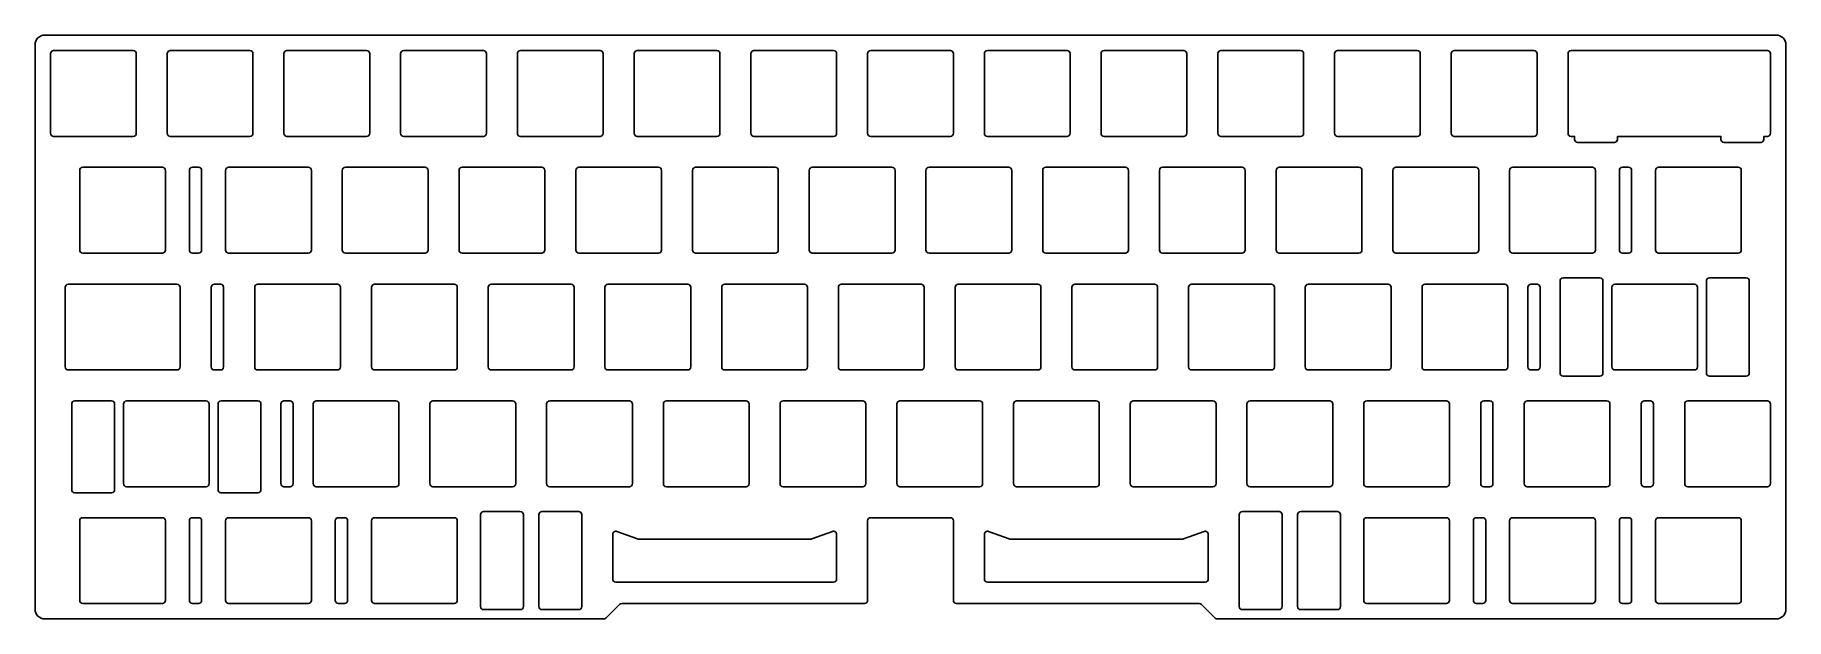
# Model space of a CAD drawing. Header units: millimetres. Extents: x 0 to 286, y 0 to 95.
import ezdxf

# ---------------------------------------------------------------- set-up
doc = ezdxf.new("R2010")
doc.units = ezdxf.units.MM
doc.header["$MEASUREMENT"] = 0

msp = doc.modelspace()

# ---------------------------------------------------------------- linework, layer by layer
for points in [[(192.59, 0.15), (190.36, 2.38, 0.198912), (190.01, 2.52), (150.37, 2.52, -0.414214), (149.88, 3.02), (149.88, 16.02, 0.414214), (149.38, 16.52), (136.38, 16.52, 0.414214), (135.88, 16.02), (135.88, 3.02, -0.414214), (135.38, 2.52), (95.74, 2.52, 0.198912), (95.39, 2.38), (93.16, 0.15, -0.198912), (92.81, 0), (1.6, 0, -0.414214), (0, 1.6), (0, 93.65, -0.414214), (1.6, 95.25), (284.15, 95.25, -0.414214), (285.75, 93.65), (285.75, 1.6, -0.414214), (284.15, 0), (192.94, 0, -0.198912)], [(3.02, 78.72, -0.414214), (2.52, 79.22), (2.52, 92.22, -0.414214), (3.02, 92.72), (16.02, 92.72, -0.414214), (16.52, 92.22), (16.52, 79.22, -0.414214), (16.02, 78.72)], [(35.07, 92.72, -0.414214), (35.57, 92.22), (35.57, 79.22, -0.414214), (35.07, 78.72), (22.07, 78.72, -0.414214), (21.57, 79.22), (21.57, 92.22, -0.414214), (22.07, 92.72)], [(54.12, 92.72, -0.414214), (54.62, 92.22), (54.62, 79.22, -0.414214), (54.12, 78.72), (41.12, 78.72, -0.414214), (40.62, 79.22), (40.62, 92.22, -0.414214), (41.12, 92.72)], [(73.67, 79.22), (73.67, 92.22, 0.414214), (73.17, 92.72), (60.17, 92.72, 0.414214), (59.67, 92.22), (59.67, 79.22, 0.414214), (60.17, 78.72), (73.17, 78.72, 0.414214)], [(78.72, 92.22), (78.72, 79.22, 0.414214), (79.22, 78.72), (92.22, 78.72, 0.414214), (92.72, 79.22), (92.72, 92.22, 0.414214), (92.22, 92.72), (79.22, 92.72, 0.414214)], [(97.78, 92.22, -0.414214), (98.28, 92.72), (111.28, 92.72, -0.414214), (111.78, 92.22), (111.78, 79.22, -0.414214), (111.28, 78.72), (98.28, 78.72, -0.414214), (97.78, 79.22)], [(130.82, 79.22), (130.82, 92.22, 0.414214), (130.32, 92.72), (117.33, 92.72, 0.414214), (116.83, 92.22), (116.83, 79.22, 0.414214), (117.33, 78.72), (130.32, 78.72, 0.414214)], [(149.38, 92.72), (136.38, 92.72, 0.414214), (135.88, 92.22), (135.88, 79.22, 0.414214), (136.38, 78.72), (149.38, 78.72, 0.414214), (149.88, 79.22), (149.88, 92.22, 0.414214)], [(168.92, 79.22, -0.414214), (168.43, 78.72), (155.43, 78.72, -0.414214), (154.93, 79.22), (154.93, 92.22, -0.414214), (155.43, 92.72), (168.43, 92.72, -0.414214), (168.92, 92.22)], [(187.97, 79.22), (187.97, 92.22, 0.414214), (187.47, 92.72), (174.47, 92.72, 0.414214), (173.97, 92.22), (173.97, 79.22, 0.414214), (174.47, 78.72), (187.47, 78.72, 0.414214)], [(193.53, 78.72), (206.53, 78.72, 0.414214), (207.03, 79.22), (207.03, 92.22, 0.414214), (206.53, 92.72), (193.53, 92.72, 0.414214), (193.03, 92.22), (193.03, 79.22, 0.414214)], [(212.07, 92.22, -0.414214), (212.57, 92.72), (225.57, 92.72, -0.414214), (226.07, 92.22), (226.07, 79.22, -0.414214), (225.57, 78.72), (212.57, 78.72, -0.414214), (212.07, 79.22)], [(245.12, 79.22, -0.414214), (244.62, 78.72), (231.62, 78.72, -0.414214), (231.12, 79.22), (231.12, 92.22, -0.414214), (231.62, 92.72), (244.62, 92.72, -0.414214), (245.12, 92.22)], [(282.73, 92.72), (250.68, 92.72, 0.414214), (250.18, 92.22), (250.18, 79.22, 0.414214), (250.68, 78.72), (251.26, 78.72), (251.26, 78.22, 0.414214), (251.76, 77.72), (257.76, 77.72, 0.414214), (258.26, 78.22), (258.26, 78.72), (275.14, 78.72), (275.14, 78.22, 0.414214), (275.64, 77.72), (281.64, 77.72, 0.414214), (282.14, 78.22), (282.14, 78.72), (282.73, 78.72, 0.414214), (283.23, 79.22), (283.23, 92.22, 0.414214)], [(20.79, 73.67, -0.414214), (21.29, 73.17), (21.29, 60.17, -0.414214), (20.79, 59.67), (7.79, 59.67, -0.414214), (7.29, 60.17), (7.29, 73.17, -0.414214), (7.79, 73.67)], [(25.19, 73.17, -0.414214), (25.69, 73.67), (26.69, 73.67, -0.414214), (27.19, 73.17), (27.19, 60.17, -0.414214), (26.69, 59.67), (25.69, 59.67, -0.414214), (25.19, 60.17)], [(31.1, 73.17), (31.1, 60.17, 0.414214), (31.6, 59.67), (44.6, 59.67, 0.414214), (45.1, 60.17), (45.1, 73.17, 0.414214), (44.6, 73.67), (31.6, 73.67, 0.414214)], [(63.65, 73.67), (50.65, 73.67, 0.414214), (50.15, 73.17), (50.15, 60.17, 0.414214), (50.65, 59.67), (63.65, 59.67, 0.414214), (64.15, 60.17), (64.15, 73.17, 0.414214)], [(83.2, 60.17), (83.2, 73.17, 0.414214), (82.7, 73.67), (69.7, 73.67, 0.414214), (69.2, 73.17), (69.2, 60.17, 0.414214), (69.7, 59.67), (82.7, 59.67, 0.414214)], [(101.75, 73.67, -0.414214), (102.25, 73.17), (102.25, 60.17, -0.414214), (101.75, 59.67), (88.75, 59.67, -0.414214), (88.25, 60.17), (88.25, 73.17, -0.414214), (88.75, 73.67)], [(107.8, 59.67), (120.8, 59.67, 0.414214), (121.3, 60.17), (121.3, 73.17, 0.414214), (120.8, 73.67), (107.8, 73.67, 0.414214), (107.3, 73.17), (107.3, 60.17, 0.414214)], [(126.35, 73.17, -0.414214), (126.85, 73.67), (139.85, 73.67, -0.414214), (140.35, 73.17), (140.35, 60.17, -0.414214), (139.85, 59.67), (126.85, 59.67, -0.414214), (126.35, 60.17)], [(159.4, 60.17), (159.4, 73.17, 0.414214), (158.9, 73.67), (145.9, 73.67, 0.414214), (145.4, 73.17), (145.4, 60.17, 0.414214), (145.9, 59.67), (158.9, 59.67, 0.414214)], [(164.95, 59.67, -0.414214), (164.45, 60.17), (164.45, 73.17, -0.414214), (164.95, 73.67), (177.95, 73.67, -0.414214), (178.45, 73.17), (178.45, 60.17, -0.414214), (177.95, 59.67)], [(183.5, 73.17, -0.414214), (184, 73.67), (197, 73.67, -0.414214), (197.5, 73.17), (197.5, 60.17, -0.414214), (197, 59.67), (184, 59.67, -0.414214), (183.5, 60.17)], [(202.55, 73.17), (202.55, 60.17, 0.414214), (203.05, 59.67), (216.05, 59.67, 0.414214), (216.55, 60.17), (216.55, 73.17, 0.414214), (216.05, 73.67), (203.05, 73.67, 0.414214)], [(235.6, 60.17, -0.414214), (235.1, 59.67), (222.1, 59.67, -0.414214), (221.6, 60.17), (221.6, 73.17, -0.414214), (222.1, 73.67), (235.1, 73.67, -0.414214), (235.6, 73.17)], [(240.65, 73.17, -0.414214), (241.15, 73.67), (254.15, 73.67, -0.414214), (254.65, 73.17), (254.65, 60.17, -0.414214), (254.15, 59.67), (241.15, 59.67, -0.414214), (240.65, 60.17)], [(258.56, 73.17, -0.414214), (259.06, 73.67), (260.06, 73.67, -0.414214), (260.56, 73.17), (260.56, 60.17, -0.414214), (260.06, 59.67), (259.06, 59.67, -0.414214), (258.56, 60.17)], [(264.46, 73.17, -0.414214), (264.96, 73.67), (277.96, 73.67, -0.414214), (278.46, 73.17), (278.46, 60.17, -0.414214), (277.96, 59.67), (264.96, 59.67, -0.414214), (264.46, 60.17)], [(23.17, 54.62, -0.414214), (23.67, 54.12), (23.67, 41.12, -0.414214), (23.17, 40.62), (5.41, 40.62, -0.414214), (4.91, 41.12), (4.91, 54.12, -0.414214), (5.41, 54.62)], [(28.77, 54.12), (28.77, 41.12, 0.414214), (29.27, 40.62), (30.27, 40.62, 0.414214), (30.77, 41.12), (30.77, 54.12, 0.414214), (30.27, 54.62), (29.27, 54.62, 0.414214)], [(49.86, 41.12), (49.86, 54.12, 0.414214), (49.36, 54.62), (36.36, 54.62, 0.414214), (35.86, 54.12), (35.86, 41.12, 0.414214), (36.36, 40.62), (49.36, 40.62, 0.414214)], [(68.91, 41.12), (68.91, 54.12, 0.414214), (68.41, 54.62), (55.41, 54.62, 0.414214), (54.91, 54.12), (54.91, 41.12, 0.414214), (55.41, 40.62), (68.41, 40.62, 0.414214)], [(87.96, 41.12), (87.96, 54.12, 0.414214), (87.46, 54.62), (74.46, 54.62, 0.414214), (73.96, 54.12), (73.96, 41.12, 0.414214), (74.46, 40.62), (87.46, 40.62, 0.414214)], [(93.01, 54.12), (93.01, 41.12, 0.414214), (93.51, 40.62), (106.51, 40.62, 0.414214), (107.01, 41.12), (107.01, 54.12, 0.414214), (106.51, 54.62), (93.51, 54.62, 0.414214)], [(112.06, 54.12), (112.06, 41.12, 0.414214), (112.56, 40.62), (125.56, 40.62, 0.414214), (126.06, 41.12), (126.06, 54.12, 0.414214), (125.56, 54.62), (112.56, 54.62, 0.414214)], [(145.11, 41.12, -0.414214), (144.61, 40.62), (131.61, 40.62, -0.414214), (131.11, 41.12), (131.11, 54.12, -0.414214), (131.61, 54.62), (144.61, 54.62, -0.414214), (145.11, 54.12)], [(163.66, 54.62), (150.66, 54.62, 0.414214), (150.16, 54.12), (150.16, 41.12, 0.414214), (150.66, 40.62), (163.66, 40.62, 0.414214), (164.16, 41.12), (164.16, 54.12, 0.414214)], [(169.71, 40.62), (182.71, 40.62, 0.414214), (183.21, 41.12), (183.21, 54.12, 0.414214), (182.71, 54.62), (169.71, 54.62, 0.414214), (169.21, 54.12), (169.21, 41.12, 0.414214)], [(188.76, 40.62), (201.76, 40.62, 0.414214), (202.26, 41.12), (202.26, 54.12, 0.414214), (201.76, 54.62), (188.76, 54.62, 0.414214), (188.26, 54.12), (188.26, 41.12, 0.414214)], [(207.81, 40.62), (220.81, 40.62, 0.414214), (221.31, 41.12), (221.31, 54.12, 0.414214), (220.81, 54.62), (207.81, 54.62, 0.414214), (207.31, 54.12), (207.31, 41.12, 0.414214)], [(226.86, 40.62), (239.86, 40.62, 0.414214), (240.36, 41.12), (240.36, 54.12, 0.414214), (239.86, 54.62), (226.86, 54.62, 0.414214), (226.36, 54.12), (226.36, 41.12, 0.414214)], [(243.62, 54.12, -0.414214), (244.12, 54.62), (245.12, 54.62, -0.414214), (245.62, 54.12), (245.62, 41.12, -0.414214), (245.12, 40.62), (244.12, 40.62, -0.414214), (243.62, 41.12)], [(248.88, 55.12, -0.414214), (249.38, 55.62), (255.38, 55.62, -0.414214), (255.88, 55.12), (255.88, 40.12, -0.414214), (255.38, 39.62), (249.38, 39.62, -0.414214), (248.88, 40.12)], [(270.82, 54.62), (257.82, 54.62, 0.414214), (257.32, 54.12), (257.32, 41.12, 0.414214), (257.82, 40.62), (270.82, 40.62, 0.414214), (271.32, 41.12), (271.32, 54.12, 0.414214)], [(272.76, 55.12, -0.414214), (273.26, 55.62), (279.26, 55.62, -0.414214), (279.76, 55.12), (279.76, 40.12, -0.414214), (279.26, 39.62), (273.26, 39.62, -0.414214), (272.76, 40.12)], [(12.49, 35.57, -0.414214), (12.99, 35.07), (12.99, 21.07, -0.414214), (12.49, 20.57), (6.49, 20.57, -0.414214), (5.99, 21.07), (5.99, 35.07, -0.414214), (6.49, 35.57)], [(28.43, 22.07), (28.43, 35.07, 0.414214), (27.93, 35.57), (14.93, 35.57, 0.414214), (14.43, 35.07), (14.43, 22.07, 0.414214), (14.93, 21.57), (27.93, 21.57, 0.414214)], [(36.87, 21.07), (36.87, 35.07, 0.414214), (36.37, 35.57), (30.37, 35.57, 0.414214), (29.87, 35.07), (29.87, 21.07, 0.414214), (30.37, 20.57), (36.37, 20.57, 0.414214)], [(40.13, 35.07), (40.13, 22.07, 0.414214), (40.63, 21.57), (41.63, 21.57, 0.414214), (42.13, 22.07), (42.13, 35.07, 0.414214), (41.63, 35.57), (40.63, 35.57, 0.414214)], [(45.89, 21.57), (58.89, 21.57, 0.414214), (59.39, 22.07), (59.39, 35.07, 0.414214), (58.89, 35.57), (45.89, 35.57, 0.414214), (45.39, 35.07), (45.39, 22.07, 0.414214)], [(77.94, 35.57), (64.94, 35.57, 0.414214), (64.44, 35.07), (64.44, 22.07, 0.414214), (64.94, 21.57), (77.94, 21.57, 0.414214), (78.44, 22.07), (78.44, 35.07, 0.414214)], [(96.99, 35.57, -0.414214), (97.49, 35.07), (97.49, 22.07, -0.414214), (96.99, 21.57), (83.99, 21.57, -0.414214), (83.49, 22.07), (83.49, 35.07, -0.414214), (83.99, 35.57)], [(116.04, 35.57, -0.414214), (116.54, 35.07), (116.54, 22.07, -0.414214), (116.04, 21.57), (103.04, 21.57, -0.414214), (102.54, 22.07), (102.54, 35.07, -0.414214), (103.04, 35.57)], [(122.09, 21.57, -0.414214), (121.59, 22.07), (121.59, 35.07, -0.414214), (122.09, 35.57), (135.09, 35.57, -0.414214), (135.59, 35.07), (135.59, 22.07, -0.414214), (135.09, 21.57)], [(140.64, 35.07), (140.64, 22.07, 0.414214), (141.14, 21.57), (154.14, 21.57, 0.414214), (154.64, 22.07), (154.64, 35.07, 0.414214), (154.14, 35.57), (141.14, 35.57, 0.414214)], [(160.19, 21.57, -0.414214), (159.69, 22.07), (159.69, 35.07, -0.414214), (160.19, 35.57), (173.19, 35.57, -0.414214), (173.69, 35.07), (173.69, 22.07, -0.414214), (173.19, 21.57)], [(192.74, 22.07, -0.414214), (192.24, 21.57), (179.24, 21.57, -0.414214), (178.74, 22.07), (178.74, 35.07, -0.414214), (179.24, 35.57), (192.24, 35.57, -0.414214), (192.74, 35.07)], [(211.29, 35.57, -0.414214), (211.79, 35.07), (211.79, 22.07, -0.414214), (211.29, 21.57), (198.29, 21.57, -0.414214), (197.79, 22.07), (197.79, 35.07, -0.414214), (198.29, 35.57)], [(230.84, 22.07), (230.84, 35.07, 0.414214), (230.34, 35.57), (217.34, 35.57, 0.414214), (216.84, 35.07), (216.84, 22.07, 0.414214), (217.34, 21.57), (230.34, 21.57, 0.414214)], [(235.93, 35.07), (235.93, 22.07, 0.414214), (236.43, 21.57), (237.43, 21.57, 0.414214), (237.93, 22.07), (237.93, 35.07, 0.414214), (237.43, 35.57), (236.43, 35.57, 0.414214)], [(257.03, 22.07), (257.03, 35.07, 0.414214), (256.53, 35.57), (243.53, 35.57, 0.414214), (243.03, 35.07), (243.03, 22.07, 0.414214), (243.53, 21.57), (256.53, 21.57, 0.414214)], [(262.13, 35.07, -0.414214), (262.63, 35.57), (263.63, 35.57, -0.414214), (264.13, 35.07), (264.13, 22.07, -0.414214), (263.63, 21.57), (262.63, 21.57, -0.414214), (262.13, 22.07)], [(283.23, 22.07, -0.414214), (282.73, 21.57), (269.73, 21.57, -0.414214), (269.23, 22.07), (269.23, 35.07, -0.414214), (269.73, 35.57), (282.73, 35.57, -0.414214), (283.23, 35.07)], [(79.7, 2.02), (79.7, 17.02, 0.414214), (79.2, 17.52), (73.2, 17.52, 0.414214), (72.7, 17.02), (72.7, 2.02, 0.414214), (73.2, 1.52), (79.2, 1.52, 0.414214)], [(88.73, 17.52), (82.72, 17.52, 0.414214), (82.22, 17.02), (82.22, 2.02, 0.414214), (82.72, 1.52), (88.73, 1.52, 0.414214), (89.23, 2.02), (89.23, 17.02, 0.414214)], [(203.53, 2.02, -0.414214), (203.03, 1.52), (197.03, 1.52, -0.414214), (196.53, 2.02), (196.53, 17.02, -0.414214), (197.03, 17.52), (203.03, 17.52, -0.414214), (203.53, 17.02)], [(213.05, 2.02), (213.05, 17.02, 0.414214), (212.55, 17.52), (206.55, 17.52, 0.414214), (206.05, 17.02), (206.05, 2.02, 0.414214), (206.55, 1.52), (212.55, 1.52, 0.414214)], [(7.79, 2.52), (20.79, 2.52, 0.414214), (21.29, 3.02), (21.29, 16.02, 0.414214), (20.79, 16.52), (7.79, 16.52, 0.414214), (7.29, 16.02), (7.29, 3.02, 0.414214)], [(25.19, 16.02, -0.414214), (25.69, 16.52), (26.69, 16.52, -0.414214), (27.19, 16.02), (27.19, 3.02, -0.414214), (26.69, 2.52), (25.69, 2.52, -0.414214), (25.19, 3.02)], [(31.1, 16.02, -0.414214), (31.6, 16.52), (44.6, 16.52, -0.414214), (45.1, 16.02), (45.1, 3.02, -0.414214), (44.6, 2.52), (31.6, 2.52, -0.414214), (31.1, 3.02)], [(49.01, 16.02, -0.414214), (49.51, 16.52), (50.51, 16.52, -0.414214), (51.01, 16.02), (51.01, 3.02, -0.414214), (50.51, 2.52), (49.51, 2.52, -0.414214), (49.01, 3.02)], [(54.91, 16.02), (54.91, 3.02, 0.414214), (55.41, 2.52), (68.41, 2.52, 0.414214), (68.91, 3.02), (68.91, 16.02, 0.414214), (68.41, 16.52), (55.41, 16.52, 0.414214)], [(130.15, 14.28, -0.520567), (130.82, 13.81), (130.82, 6.52, -0.414214), (130.32, 6.02), (94.78, 6.02, -0.414214), (94.28, 6.52), (94.28, 13.81, -0.520567), (94.95, 14.28), (98.31, 13.06, 0.087489), (98.48, 13.02), (126.62, 13.02, 0.087489), (126.79, 13.06)], [(154.93, 13.81, -0.520567), (155.6, 14.28), (158.96, 13.06, 0.087489), (159.13, 13.02), (187.27, 13.02, 0.087489), (187.44, 13.06), (190.8, 14.28, -0.520567), (191.47, 13.81), (191.47, 6.52, -0.414214), (190.97, 6.02), (155.43, 6.02, -0.414214), (154.93, 6.52)], [(230.84, 3.02, -0.414214), (230.34, 2.52), (217.34, 2.52, -0.414214), (216.84, 3.02), (216.84, 16.02, -0.414214), (217.34, 16.52), (230.34, 16.52, -0.414214), (230.84, 16.02)], [(236.24, 16.52, -0.414214), (236.74, 16.02), (236.74, 3.02, -0.414214), (236.24, 2.52), (235.24, 2.52, -0.414214), (234.74, 3.02), (234.74, 16.02, -0.414214), (235.24, 16.52)], [(240.65, 16.02, -0.414214), (241.15, 16.52), (254.15, 16.52, -0.414214), (254.65, 16.02), (254.65, 3.02, -0.414214), (254.15, 2.52), (241.15, 2.52, -0.414214), (240.65, 3.02)], [(260.56, 3.02, -0.414214), (260.06, 2.52), (259.06, 2.52, -0.414214), (258.56, 3.02), (258.56, 16.02, -0.414214), (259.06, 16.52), (260.06, 16.52, -0.414214), (260.56, 16.02)], [(278.46, 3.02), (278.46, 16.02, 0.414214), (277.96, 16.52), (264.96, 16.52, 0.414214), (264.46, 16.02), (264.46, 3.02, 0.414214), (264.96, 2.52), (277.96, 2.52, 0.414214)]]:
    msp.add_lwpolyline(points, format="xyb", close=True)

doc.saveas('drawing.dxf')
